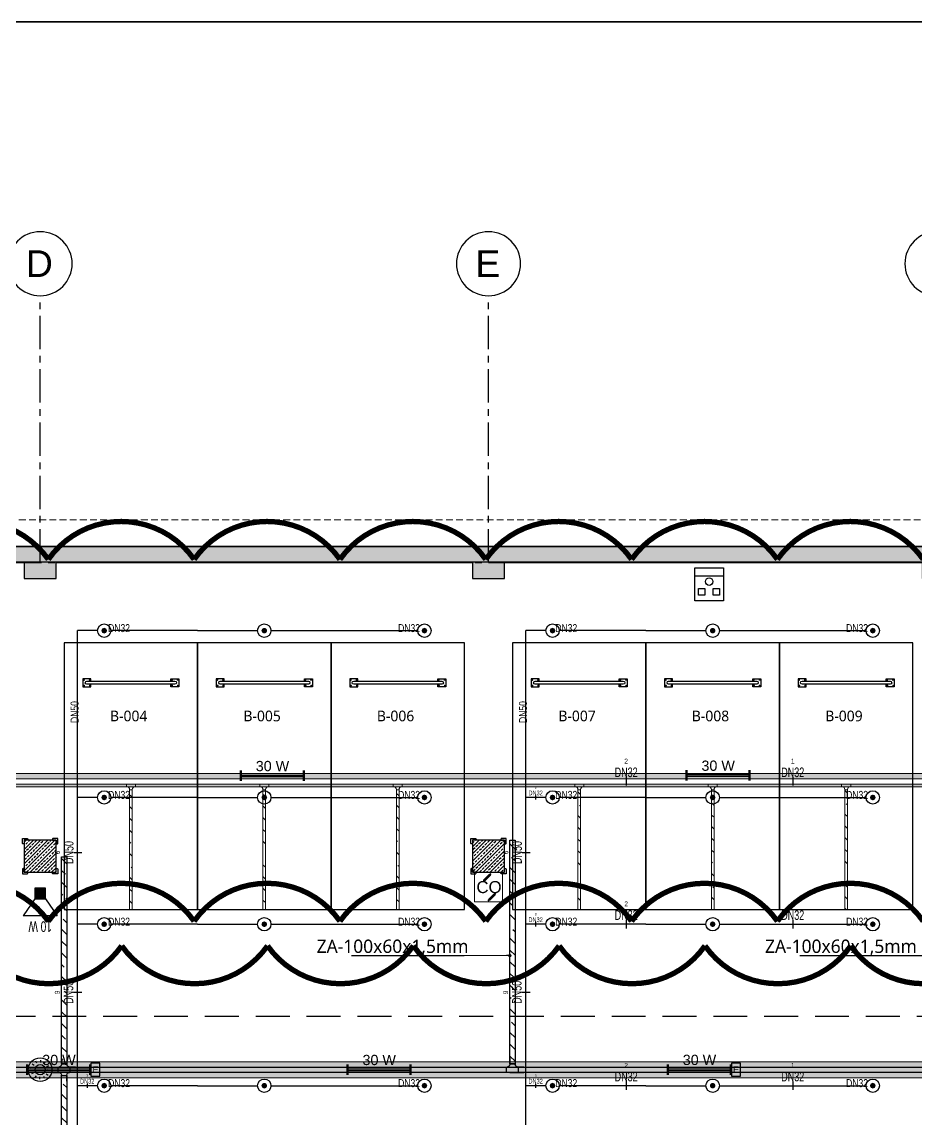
# Model space of a CAD drawing. Header units: millimetres. Extents: x -379292 to 1221486, y 92049 to 447512.
# Drawn here: x -218096 to -201345, y 267694 to 288249 of the extents above; entities that cross this region are included whole.
import ezdxf
from ezdxf import colors
from ezdxf.entities.mleader import LeaderData, LeaderLine
from ezdxf.enums import TextEntityAlignment as Align
from ezdxf.lldxf.tags import DXFTag
from ezdxf.math import Vec2, Vec3

# ---------------------------------------------------------------- set-up
doc = ezdxf.new("R2010")
doc.units = ezdxf.units.MM
doc.linetypes.add('CENTER', pattern=[2, 1.25, -0.25, 0.25, -0.25])
doc.linetypes.add('HIDDEN', pattern=[9.525, 6.35, -3.175])
for name, color, linetype in [('-M-YNGN-BORUID', 7, 'Continuous'), ('-M-YNGN-BORUUZUN', 7, 'Continuous'), ('-M-YNGN-BORUYUK', 7, 'Continuous'), ('-M-YNGN-SPR-YUK', 7, 'Continuous'), ('-M-YNGN-ZON1-CAP-', 7, 'Continuous'), ('-M-YNGN-ZON1-SPR-', 7, 'Continuous'), ('05_AXIS', 211, 'CENTER'), ('05_AXIS NAME', 7, 'Continuous'), ('05_HATCH CONCRETE', 141, 'Continuous'), ('05_HATCH SOLID-2', 253, 'Continuous'), ('05_SYMBOL', 2, 'Continuous'), ('08_DEDECTOR FLASOR', 3, 'Continuous'), ('08_HORN', 4, 'Continuous'), ('08_LAMP', 4, 'Continuous'), ('08_LOUD SYSTEM', 4, 'Continuous'), ('08_SOCKET', 4, 'Continuous'), ('202-A-Y-MahalAd', 141, 'Continuous'), ('AIRONN ZONLAMA', 4, 'Continuous'), ('E_CT_ZA', 6, 'Continuous'), ('EYazı', 7, 'Continuous')]:
    doc.layers.add(name, color=color, linetype=linetype)
doc.layers.add('-M-YNGN-SPR-CAPCIZGI', color=188, linetype='Continuous', plot=False)
for name, color, linetype, lineweight in [('-M-YNGN-ZON1', 5, 'SP', 30), ('06_FORMWORK HIDDEN', 252, 'HIDDEN2', 0), ('08_DEDECTOR', 3, 'Continuous', 9), ('E_CT_AYDINLATMA', 3, 'Continuous', 9), ('E_CT_KA', 4, 'Continuous', 9), ('E_CT_KIRMIZI', 1, 'Continuous', 9)]:
    doc.layers.add(name, color=color, linetype=linetype, lineweight=lineweight)
doc.styles.add('CIZGI', font='tahoma.ttf', dxfattribs={"width": 0.8, "oblique": 20})
doc.styles.add('HCAD', font='HCAD.SHX', dxfattribs={"width": 0.8, "height": 0.2})
doc.styles.add('PIPESIZE', font='hcad.shx', dxfattribs={"width": 0.8})
doc.styles.add('SPR-NOT', font='romans.shx')
doc.styles.get("Standard").update_dxf_attribs({"font": 'segoeuil.ttf'})
doc.styles.add('TR', font='tsimpali.shx', dxfattribs={"width": 0.7})
doc.styles.add('YAZI-2', font='arial.ttf', dxfattribs={"height": 2})
doc.styles.add('YAZI-3', font='arial.ttf', dxfattribs={"height": 3})
doc.styles.add('YAZI-5', font='arial.ttf', dxfattribs={"height": 5})
tags = doc.linetypes.add('HIDDEN2', pattern=[0.1875, 0.125, -0.0625]).pattern_tags.tags
tags[6:7] = [DXFTag(74, 4), DXFTag(75, 0), DXFTag(340, '0'), DXFTag(46, 0.0), DXFTag(50, 0.0), DXFTag(44, 0.0), DXFTag(45, 0.0)]
tags[4:5] = [DXFTag(74, 4), DXFTag(75, 0), DXFTag(340, '0'), DXFTag(46, 0.0), DXFTag(50, 0.0), DXFTag(44, 0.0), DXFTag(45, 0.0)]
doc.linetypes.add('SP', pattern='A,2,-0.1,["SP",CIZGI,S=0.14,R=0.2,X=0,Y=-0.07],-0.255', length=2.355)
pattern_1 = [(225, (905000, -3e-07), (67.351921, -67.351921), []), (225, (904932.65, -3e-07), (67.351921, -67.351921), [47.625, -23.8125])]

# ---------------------------------------------------------------- blocks, each defined once
blk = doc.blocks.new('AWAKS ADI')
at = {"layer": '05_AXIS NAME', "color": 2}
blk.add_circle((0, 0), 6, dxfattribs=at)
at = {"layer": '05_AXIS NAME', "style": 'YAZI-5'}
blk.add_attdef('AKSADI', text='', height=5, dxfattribs=at).set_placement((0, 0), align=Align.MIDDLE_CENTER)
blk = doc.blocks.new('202_Aks')
at = {"layer": '05_AXIS', "ltscale": 500}
for p, q in [((23600, 0), (23600, 5000)), ((32000, 0), (32000, 5000)), ((-5000, 0), (142900, 0))]:
    blk.add_line(p, q, dxfattribs=at)
at = {"layer": '05_AXIS NAME'}
ref = blk.add_blockref('AWAKS ADI', (23600, 5600), dxfattribs=dict(at, xscale=-100, yscale=100, zscale=100))
ref.add_attrib('AKSADI', 'D', dxfattribs={"height": 500, "style": 'YAZI-5'}).set_placement((23586, 5602), align=Align.MIDDLE_CENTER)
ref = blk.add_blockref('AWAKS ADI', (32000, 5600), dxfattribs=dict(at, xscale=-100, yscale=100, zscale=100))
ref.add_attrib('AKSADI', 'E', dxfattribs={"height": 500, "style": 'YAZI-5'}).set_placement((31986, 5602), align=Align.MIDDLE_CENTER)
ref = blk.add_blockref('AWAKS ADI', (40400, 5600), dxfattribs=dict(at, xscale=-100, yscale=100, zscale=100))
ref.add_attrib('AKSADI', 'F', dxfattribs={"height": 500, "style": 'YAZI-5'}).set_placement((40386, 5602), align=Align.MIDDLE_CENTER)
blk = doc.blocks.new('202_Vida')
at = {"color": 0, "linetype": 'ByBlock', "ltscale": 0.2}
for points in [[(1, 0), (-1, 0)], [(0, 1), (0, -1)]]:
    blk.add_lwpolyline(points, dxfattribs=at)
at = {"color": 0, "linetype": 'ByBlock'}
for radius in [0.42, 0.23, 0.155]:
    blk.add_circle((0, 0), radius, dxfattribs=at)
blk = doc.blocks.new('202_Stoper')
at = {"color": 0, "linetype": 'ByBlock'}
for points in [[(-750, -30), (-750, -75), (-900, -75), (-900, 75), (-750, 75), (-750, 30)], [(750, -30), (750, -75), (900, -75), (900, 75), (750, 75), (750, 30)]]:
    blk.add_lwpolyline(points, dxfattribs=at)
blk.add_lwpolyline([(825, -30, 1), (825, 30), (-825, 30, 1), (-825, -30)], format="xyb", close=True, dxfattribs=at)
at = {"color": 0, "linetype": 'ByBlock', "yscale": 10, "zscale": 10, "rotation": 180}
for p, xscale in [((-877, 53), -10), ((-772, 53), 10), ((772, 53), -10), ((877, 53), 10)]:
    blk.add_blockref('202_Vida', p, dxfattribs=dict(at, xscale=xscale))
at = {"color": 0, "linetype": 'ByBlock', "yscale": 10, "zscale": 10}
for p, xscale in [((-877, -52), 10), ((-772, -52), -10), ((772, -52), 10), ((877, -52), -10)]:
    blk.add_blockref('202_Vida', p, dxfattribs=dict(at, xscale=xscale))
blk = doc.blocks.new('202_Mahalblok')
at = {"color": 0, "linetype": 'ByBlock', "flags": 128}
blk.add_lwpolyline([(0, 0), (0, 5000), (2500, 5000), (2500, 0)], close=True, dxfattribs=at)
at = {"color": 252}
blk.add_blockref('202_Stoper', (1250, 750), dxfattribs=at)
at = {"color": 0, "linetype": 'ByBlock', "ltscale": 25}
blk.add_attdef('MAHALNO', text='', height=200, dxfattribs=at).set_placement((1209, 1390), align=Align.BOTTOM_CENTER)
blk = doc.blocks.new('bariyer')
at = {"color": 8, "ltscale": 25}
blk.add_lwpolyline([(0, -70), (15, -70, 0.414214), (30, -55), (30, 30), (-55, 30, 0.414214), (-70, 15), (-70, 0), (0, 0)], format="xyb", close=True, dxfattribs=at)
blk = doc.blocks.new('OtoParkBodrumKatMimari')
at = {"layer": '05_HATCH CONCRETE'}
h = blk.add_hatch(dxfattribs=at)
h.set_pattern_fill('ANSI33', color=8, scale=15, angle=180, style=0)
h.set_pattern_definition(pattern_1)
h.paths.add_polyline_path([(12300, 177300), (12300, 177000), (12900, 177000), (12900, 177300), (19900, 177300), (19900, 177000), (20500, 177000), (20500, 177300), (28300, 177300), (28300, 177000), (28900, 177000), (28900, 177300), (36700, 177300), (36700, 177000), (37300, 177000), (37300, 177300), (45100, 177300), (45100, 177000), (45700, 177000), (45700, 177300), (53500, 177300), (53500, 177000), (54100, 177000), (54100, 177300), (61900, 177300), (61900, 177000), (62500, 177000), (62500, 177300), (70300, 177300), (70300, 177000), (70900, 177000), (70900, 177600), (4700, 177600), (4700, 177000), (5300, 177000), (5300, 177300)])
h = blk.add_hatch(dxfattribs=at)
h.set_pattern_fill('ANSI33', color=8, scale=15, angle=180, style=0)
h.set_pattern_definition(pattern_1)
h.paths.add_polyline_path([(28900, 172100), (28300, 172100), (28300, 171500), (28900, 171500)])
h = blk.add_hatch(dxfattribs=at)
h.set_pattern_fill('ANSI33', color=8, scale=15, angle=180, style=0)
h.set_pattern_definition(pattern_1)
h.paths.add_polyline_path([(37300, 172100), (36700, 172100), (36700, 171500), (37300, 171500)])
at = {"color": 5}
for points in [[(12900, 177300), (19900, 177300), (19900, 177000), (20500, 177000), (20500, 177300), (28300, 177300), (28300, 177000), (28900, 177000), (28900, 177300), (36700, 177300), (36700, 177000), (37300, 177000), (37300, 177300), (45100, 177300)], [(70900, 177600), (4700, 177600)]]:
    blk.add_lwpolyline(points, dxfattribs=at)
for points in [[(28900, 172100), (28300, 172100), (28300, 171500), (28900, 171500)], [(37300, 172100), (36700, 172100), (36700, 171500), (37300, 171500)]]:
    blk.add_lwpolyline(points, close=True, dxfattribs=at)
at = {"layer": '05_HATCH SOLID-2', "color": 251, "ltscale": 25}
for points in [[(-8600, 187430), (150500, 187430)], [(150500, -8770), (150500, 187430), (4700, 187430), (4700, 177600), (135600, 177600), (135600, 144600), (143200, 144600), (143200, 59700), (90240, -300), (70300, -300), (63119, 5881)]]:
    blk.add_lwpolyline(points, dxfattribs=at)
at = {"layer": '05_SYMBOL', "color": 252, "linetype": 'HIDDEN', "ltscale": 100}
blk.add_lwpolyline([(17400, 168800), (130500, 168800)], dxfattribs=at)
at = {"layer": '06_FORMWORK HIDDEN', "linetype": 'HIDDEN', "ltscale": 20}
blk.add_line((4200, 178100), (136100, 178100), dxfattribs=at)
at = {"layer": '05_AXIS'}
blk.add_blockref('202_Aks', (5000, 177300), dxfattribs=at)
at = {"layer": '05_SYMBOL', "color": 8, "xscale": -1}
for p in [(28300, 172100), (36700, 172100)]:
    blk.add_blockref('bariyer', p, dxfattribs=at)
at = {"layer": '05_SYMBOL', "color": 8}
for p in [(28900, 172100), (37300, 172100)]:
    blk.add_blockref('bariyer', p, dxfattribs=at)
at = {"layer": '05_SYMBOL', "color": 8, "rotation": 180}
for p in [(28300, 171500), (36700, 171500)]:
    blk.add_blockref('bariyer', p, dxfattribs=at)
at = {"layer": '05_SYMBOL', "color": 8, "xscale": -1, "rotation": 180}
for p in [(28900, 171500), (37300, 171500)]:
    blk.add_blockref('bariyer', p, dxfattribs=at)
at = {"layer": '202-A-Y-MahalAd', "color": 8, "ltscale": 25}
ref = blk.add_blockref('202_Mahalblok', (29050, 175800), dxfattribs=dict(at, xscale=-1, rotation=180))
ref.add_attrib('MAHALNO', 'B-004', dxfattribs={"layer": '0', "color": 0, "linetype": 'ByBlock', "ltscale": 25, "height": 200}).set_placement((30259, 174267), align=Align.BOTTOM_CENTER)
ref = blk.add_blockref('202_Mahalblok', (31550, 175800), dxfattribs=dict(at, xscale=-1, rotation=180))
ref.add_attrib('MAHALNO', 'B-005', dxfattribs={"layer": '0', "color": 0, "linetype": 'ByBlock', "ltscale": 25, "height": 200}).set_placement((32759, 174267), align=Align.BOTTOM_CENTER)
ref = blk.add_blockref('202_Mahalblok', (34050, 175800), dxfattribs=dict(at, xscale=-1, rotation=180))
ref.add_attrib('MAHALNO', 'B-006', dxfattribs={"layer": '0', "color": 0, "linetype": 'ByBlock', "ltscale": 25, "height": 200}).set_placement((35259, 174267), align=Align.BOTTOM_CENTER)
ref = blk.add_blockref('202_Mahalblok', (37450, 175800), dxfattribs=dict(at, xscale=-1, rotation=180))
ref.add_attrib('MAHALNO', 'B-007', dxfattribs={"layer": '0', "color": 0, "linetype": 'ByBlock', "ltscale": 25, "height": 200}).set_placement((38659, 174267), align=Align.BOTTOM_CENTER)
ref = blk.add_blockref('202_Mahalblok', (39950, 175800), dxfattribs=dict(at, xscale=-1, rotation=180))
ref.add_attrib('MAHALNO', 'B-008', dxfattribs={"layer": '0', "color": 0, "linetype": 'ByBlock', "ltscale": 25, "height": 200}).set_placement((41159, 174267), align=Align.BOTTOM_CENTER)
ref = blk.add_blockref('202_Mahalblok', (42450, 175800), dxfattribs=dict(at, xscale=-1, rotation=180))
ref.add_attrib('MAHALNO', 'B-009', dxfattribs={"layer": '0', "color": 0, "linetype": 'ByBlock', "ltscale": 25, "height": 200}).set_placement((43659, 174267), align=Align.BOTTOM_CENTER)
blk = doc.blocks.new('SP-C-UP-12')
at = {"ltscale": 10}
blk.add_line((0, 0), (0, 0), dxfattribs=at)
at = {"color": 1, "linetype": 'Continuous'}
blk.add_circle((0, 0), 12.5, dxfattribs=at)
at = {"ltscale": 10}
for points in [[(-5.4, 0), (-3.8, 3.8), (-3.8, -3.8), (0, 5.4)], [(-3.8, -3.8), (0, 5.4), (0, -5.4), (3.8, 3.8)], [(0, -5.4), (3.8, 3.8), (3.8, -3.8), (5.4, 0)]]:
    blk.add_solid(points, dxfattribs=at)
at = {"layer": '-M-YNGN-SPR-YUK', "style": 'SPR-NOT', "width": 0.5, "flags": 9}
for tag, p in [('YUK', (0, 17.8)), ('CAP', (0, 14.4)), ('TIP', (0.2, 10.8))]:
    blk.add_attdef(tag, text='', height=2.5, dxfattribs=at).set_placement(p, align=Align.MIDDLE_CENTER)
blk = doc.blocks.new('SPRKL100')
at = {"layer": '-M-YNGN-SPR-CAPCIZGI'}
blk.add_line((0, 0.43), (0, -0.43), dxfattribs=at)
at = {"layer": '-M-YNGN-BORUID', "color": 0, "style": 'HCAD', "width": 0.8, "flags": 1}
blk.add_attdef('DIC', text='', height=0.4, dxfattribs=at).set_placement((0, -1.69), align=Align.CENTER)
at = {"layer": '-M-YNGN-BORUUZUN', "color": 0, "style": 'HCAD', "width": 0.7}
blk.add_attdef('BOY', text='', height=0.8, dxfattribs=at).set_placement((0, -1.08), align=Align.CENTER)
at = {"layer": '-M-YNGN-BORUYUK', "color": 6, "style": 'PIPESIZE', "width": 0.8}
blk.add_attdef('YUK', text='', height=0.5, dxfattribs=at).set_placement((0, 1.87), align=Align.CENTER)
at = {"color": 0, "style": 'PIPESIZE', "width": 0.7}
blk.add_attdef('CAP', text='', height=1, dxfattribs=at).set_placement((0, 0.45), align=Align.CENTER)
blk = doc.blocks.new('A$C69E769C9')
at = {"layer": '-M-YNGN-ZON1', "linetype": 'SP', "ltscale": 500}
for p, q in [((2004.8, 2880.3), (1967.3, 2880.3)), ((1967.3, 0), (1967.3, 2880.3)), ((2192.3, 2880.3), (2029.8, 2880.3)), ((2192.3, 2880.3), (2304.8, 2880.3)), ((2329.8, 2880.3), (2604.8, 2880.3)), ((2844.8, 2880.3), (2807.3, 2880.3)), ((2807.3, 0), (2807.3, 2880.3)), ((3032.3, 2880.3), (2869.8, 2880.3)), ((3032.3, 2880.3), (3144.8, 2880.3)), ((3169.8, 2880.3), (3444.8, 2880.3)), ((2004.8, 2567.8), (1967.3, 2567.8)), ((2192.3, 2567.8), (2029.8, 2567.8)), ((2192.3, 2567.8), (2304.8, 2567.8)), ((2329.8, 2567.8), (2604.8, 2567.8)), ((2844.8, 2567.8), (2807.3, 2567.8)), ((3032.3, 2567.8), (2869.8, 2567.8)), ((3032.3, 2567.8), (3144.8, 2567.8)), ((3169.8, 2567.8), (3444.8, 2567.8)), ((2004.8, 2330.3), (1967.3, 2330.3)), ((2192.3, 2330.3), (2029.8, 2330.3)), ((2192.3, 2330.3), (2304.8, 2330.3)), ((2329.8, 2330.3), (2604.8, 2330.3)), ((2844.8, 2330.3), (2807.3, 2330.3)), ((3032.3, 2330.3), (2869.8, 2330.3)), ((3032.3, 2330.3), (3144.8, 2330.3)), ((3169.8, 2330.3), (3444.8, 2330.3)), ((2004.8, 2027.8), (1967.3, 2027.8)), ((2192.3, 2027.8), (2029.8, 2027.8)), ((2192.3, 2027.8), (2304.8, 2027.8)), ((2329.8, 2027.8), (2604.8, 2027.8)), ((2844.8, 2027.8), (2807.3, 2027.8)), ((3032.3, 2027.8), (2869.8, 2027.8)), ((3032.3, 2027.8), (3144.8, 2027.8)), ((3169.8, 2027.8), (3444.8, 2027.8))]:
    blk.add_line(p, q, dxfattribs=at)
at = {"layer": '-M-YNGN-ZON1-CAP-'}
ref = blk.add_blockref('SPRKL100', (2995.2, 2597.8), dxfattribs=dict(at, xscale=18, yscale=18, zscale=18))
ref.add_attrib('YUK', '2', dxfattribs={"layer": '-M-YNGN-BORUYUK', "color": 6, "height": 9, "style": 'PIPESIZE', "width": 0.8}).set_placement((2995.2, 2631.4), align=Align.CENTER)
ref.add_attrib('CAP', 'DN32', dxfattribs={"layer": '0', "color": 0, "height": 18, "style": 'PIPESIZE', "width": 0.7}).set_placement((2995.2, 2605.9), align=Align.CENTER)
ref = blk.add_blockref('SPRKL100', (3307.3, 2597.8), dxfattribs=dict(at, xscale=18, yscale=18, zscale=18))
ref.add_attrib('YUK', '1', dxfattribs={"layer": '-M-YNGN-BORUYUK', "color": 6, "height": 9, "style": 'PIPESIZE', "width": 0.8}).set_placement((3307.3, 2631.4), align=Align.CENTER)
ref.add_attrib('CAP', 'DN32', dxfattribs={"layer": '0', "color": 0, "height": 18, "style": 'PIPESIZE', "width": 0.7}).set_placement((3307.3, 2605.9), align=Align.CENTER)
ref = blk.add_blockref('SPRKL100', (2825.6, 2567.6), dxfattribs=dict(at, xscale=9, yscale=9, zscale=9))
ref.add_attrib('YUK', '3', dxfattribs={"layer": '-M-YNGN-BORUYUK', "color": 6, "height": 4.5, "style": 'PIPESIZE', "width": 0.8}).set_placement((2825.6, 2584.4), align=Align.CENTER)
ref.add_attrib('CAP', 'DN32', dxfattribs={"layer": '0', "color": 0, "height": 9, "style": 'PIPESIZE', "width": 0.7}).set_placement((2825.6, 2571.7), align=Align.CENTER)
ref = blk.add_blockref('SPRKL100', (1967.9, 2464.6), dxfattribs=dict(at, xscale=18.00000000000009, yscale=18.00000000000009, zscale=18.00000000000009, rotation=90))
ref.add_attrib('YUK', '6', dxfattribs={"layer": '-M-YNGN-BORUYUK', "color": 6, "height": 9, "rotation": 90, "style": 'PIPESIZE', "width": 0.8}).set_placement((1934.3, 2464.6), align=Align.CENTER)
ref.add_attrib('CAP', 'DN50', dxfattribs={"layer": '0', "color": 0, "height": 18, "rotation": 90, "style": 'PIPESIZE', "width": 0.7}).set_placement((1959.8, 2464.6), align=Align.CENTER)
ref = blk.add_blockref('SPRKL100', (2807.9, 2464.6), dxfattribs=dict(at, xscale=18.00000000000009, yscale=18.00000000000009, zscale=18.00000000000009, rotation=90))
ref.add_attrib('YUK', '6', dxfattribs={"layer": '-M-YNGN-BORUYUK', "color": 6, "height": 9, "rotation": 90, "style": 'PIPESIZE', "width": 0.8}).set_placement((2774.3, 2464.6), align=Align.CENTER)
ref.add_attrib('CAP', 'DN50', dxfattribs={"layer": '0', "color": 0, "height": 18, "rotation": 90, "style": 'PIPESIZE', "width": 0.7}).set_placement((2799.8, 2464.6), align=Align.CENTER)
ref = blk.add_blockref('SPRKL100', (2995.2, 2330.3), dxfattribs=dict(at, xscale=18, yscale=18, zscale=18))
ref.add_attrib('YUK', '2', dxfattribs={"layer": '-M-YNGN-BORUYUK', "color": 6, "height": 9, "style": 'PIPESIZE', "width": 0.8}).set_placement((2995.2, 2363.9), align=Align.CENTER)
ref.add_attrib('CAP', 'DN32', dxfattribs={"layer": '0', "color": 0, "height": 18, "style": 'PIPESIZE', "width": 0.7}).set_placement((2995.2, 2338.4), align=Align.CENTER)
ref = blk.add_blockref('SPRKL100', (3307.3, 2330.3), dxfattribs=dict(at, xscale=18, yscale=18, zscale=18))
ref.add_attrib('YUK', '1', dxfattribs={"layer": '-M-YNGN-BORUYUK', "color": 6, "height": 9, "style": 'PIPESIZE', "width": 0.8}).set_placement((3307.3, 2363.9), align=Align.CENTER)
ref.add_attrib('CAP', 'DN32', dxfattribs={"layer": '0', "color": 0, "height": 18, "style": 'PIPESIZE', "width": 0.7}).set_placement((3307.3, 2338.4), align=Align.CENTER)
ref = blk.add_blockref('SPRKL100', (2825.6, 2330.1), dxfattribs=dict(at, xscale=9, yscale=9, zscale=9))
ref.add_attrib('YUK', '3', dxfattribs={"layer": '-M-YNGN-BORUYUK', "color": 6, "height": 4.5, "style": 'PIPESIZE', "width": 0.8}).set_placement((2825.6, 2346.9), align=Align.CENTER)
ref.add_attrib('CAP', 'DN32', dxfattribs={"layer": '0', "color": 0, "height": 9, "style": 'PIPESIZE', "width": 0.7}).set_placement((2825.6, 2334.2), align=Align.CENTER)
ref = blk.add_blockref('SPRKL100', (1967.5, 2202.7), dxfattribs=dict(at, xscale=18.00000000000009, yscale=18.00000000000009, zscale=18.00000000000009, rotation=90))
ref.add_attrib('YUK', '9', dxfattribs={"layer": '-M-YNGN-BORUYUK', "color": 6, "height": 9, "rotation": 90, "style": 'PIPESIZE', "width": 0.8}).set_placement((1933.9, 2202.7), align=Align.CENTER)
ref.add_attrib('CAP', 'DN50', dxfattribs={"layer": '0', "color": 0, "height": 18, "rotation": 90, "style": 'PIPESIZE', "width": 0.7}).set_placement((1959.4, 2202.7), align=Align.CENTER)
ref = blk.add_blockref('SPRKL100', (2807.5, 2202.7), dxfattribs=dict(at, xscale=18.00000000000009, yscale=18.00000000000009, zscale=18.00000000000009, rotation=90))
ref.add_attrib('YUK', '9', dxfattribs={"layer": '-M-YNGN-BORUYUK', "color": 6, "height": 9, "rotation": 90, "style": 'PIPESIZE', "width": 0.8}).set_placement((2773.9, 2202.7), align=Align.CENTER)
ref.add_attrib('CAP', 'DN50', dxfattribs={"layer": '0', "color": 0, "height": 18, "rotation": 90, "style": 'PIPESIZE', "width": 0.7}).set_placement((2799.4, 2202.7), align=Align.CENTER)
ref = blk.add_blockref('SPRKL100', (2995.2, 2027.8), dxfattribs=dict(at, xscale=18, yscale=18, zscale=18))
ref.add_attrib('YUK', '2', dxfattribs={"layer": '-M-YNGN-BORUYUK', "color": 6, "height": 9, "style": 'PIPESIZE', "width": 0.8}).set_placement((2995.2, 2061.4), align=Align.CENTER)
ref.add_attrib('CAP', 'DN32', dxfattribs={"layer": '0', "color": 0, "height": 18, "style": 'PIPESIZE', "width": 0.7}).set_placement((2995.2, 2035.9), align=Align.CENTER)
ref = blk.add_blockref('SPRKL100', (3307.3, 2027.8), dxfattribs=dict(at, xscale=18, yscale=18, zscale=18))
ref.add_attrib('YUK', '1', dxfattribs={"layer": '-M-YNGN-BORUYUK', "color": 6, "height": 9, "style": 'PIPESIZE', "width": 0.8}).set_placement((3307.3, 2061.4), align=Align.CENTER)
ref.add_attrib('CAP', 'DN32', dxfattribs={"layer": '0', "color": 0, "height": 18, "style": 'PIPESIZE', "width": 0.7}).set_placement((3307.3, 2035.9), align=Align.CENTER)
ref = blk.add_blockref('SPRKL100', (1985.6, 2027.6), dxfattribs=dict(at, xscale=9, yscale=9, zscale=9))
ref.add_attrib('YUK', '3', dxfattribs={"layer": '-M-YNGN-BORUYUK', "color": 6, "height": 4.5, "style": 'PIPESIZE', "width": 0.8}).set_placement((1985.6, 2044.4), align=Align.CENTER)
ref.add_attrib('CAP', 'DN32', dxfattribs={"layer": '0', "color": 0, "height": 9, "style": 'PIPESIZE', "width": 0.7}).set_placement((1985.6, 2031.7), align=Align.CENTER)
ref = blk.add_blockref('SPRKL100', (2825.6, 2027.6), dxfattribs=dict(at, xscale=9, yscale=9, zscale=9))
ref.add_attrib('YUK', '3', dxfattribs={"layer": '-M-YNGN-BORUYUK', "color": 6, "height": 4.5, "style": 'PIPESIZE', "width": 0.8}).set_placement((2825.6, 2044.4), align=Align.CENTER)
ref.add_attrib('CAP', 'DN32', dxfattribs={"layer": '0', "color": 0, "height": 9, "style": 'PIPESIZE', "width": 0.7}).set_placement((2825.6, 2031.7), align=Align.CENTER)
at = {"layer": '-M-YNGN-ZON1-SPR-', "linetype": 'Continuous'}
for p in [(2017.3, 2880.3), (2317.3, 2880.3), (2617.3, 2880.3), (2857.3, 2880.3), (3157.3, 2880.3), (3457.3, 2880.3), (2017.3, 2567.8), (2317.3, 2567.8), (2617.3, 2567.8), (2857.3, 2567.8), (3157.3, 2567.8), (3457.3, 2567.8), (2017.3, 2330.3), (2317.3, 2330.3), (2617.3, 2330.3), (2857.3, 2330.3), (3157.3, 2330.3), (3457.3, 2330.3), (2017.3, 2027.8), (2317.3, 2027.8), (2617.3, 2027.8), (2857.3, 2027.8), (3157.3, 2027.8), (3457.3, 2027.8)]:
    blk.add_blockref('SP-C-UP-12', p, dxfattribs=at)
at = {"layer": '-M-YNGN-ZON1-CAP-', "ltscale": 20, "style": 'PIPESIZE', "width": 0.8}
for p in [(2045.2, 2885.1), (2588.5, 2885.1), (2883, 2885.1), (3427.8, 2885.1), (2045.2, 2572.6), (2588.5, 2572.6), (2883, 2572.6), (3427.8, 2572.6), (2045.2, 2335.1), (2588.5, 2335.1), (2883, 2335.1), (3427.8, 2335.1), (2045.2, 2032.6), (2588.5, 2032.6), (2883, 2032.6), (3427.8, 2032.6)]:
    blk.add_text('DN32', height=15, dxfattribs=at).set_placement(p, align=Align.MIDDLE_CENTER)
for p in [(1961.9, 2727.8), (2801.9, 2727.8)]:
    blk.add_text('DN50', height=15, rotation=90, dxfattribs=at).set_placement(p, align=Align.MIDDLE_CENTER)
blk = doc.blocks.new('*U578')
h = blk.add_hatch()
h.set_pattern_fill('ANSI33', color=0, scale=50, angle=1, style=0)
h.paths.add_polyline_path([(-49090, 100), (-47, 100), (-47, 0), (-49090, 0)])
at = {"color": 0}
blk.add_lwpolyline([(-49090, 100), (-47, 100), (-47, 0), (-49090, 0)], close=True, dxfattribs=at)
at = {"ltscale": 25, "flags": 1}
for tag, p in [('YUKSEKLIK', (-229, -149)), ('KALINLIK', (-229, -213))]:
    blk.add_attdef(tag, p, '', height=50, dxfattribs=at)
blk = doc.blocks.new('*U655')
h = blk.add_hatch()
h.set_pattern_fill('ANSI33', color=0, scale=50, angle=1, style=0)
h.paths.add_polyline_path([(-115024, 100), (-249, 100), (-249, 0), (-115024, 0)])
at = {"color": 0}
blk.add_lwpolyline([(-115024, 100), (-249, 100), (-249, 0), (-115024, 0)], close=True, dxfattribs=at)
at = {"ltscale": 25, "flags": 1}
for tag, p in [('YUKSEKLIK', (-229, -149)), ('KALINLIK', (-229, -213))]:
    blk.add_attdef(tag, p, '', height=50, dxfattribs=at)
blk = doc.blocks.new('*U722')
h = blk.add_hatch()
h.set_pattern_fill('ANSI33', color=0, scale=50, angle=1, style=0)
h.paths.add_polyline_path([(-115264, 300), (-889, 300), (-889, 0), (-115264, 0)])
at = {"color": 0}
blk.add_lwpolyline([(-115264, 300), (-889, 300), (-889, 0), (-115264, 0)], close=True, dxfattribs=at)
at = {"ltscale": 25, "flags": 1}
for tag, p in [('YUKSEKLIK', (-229, -149)), ('KALINLIK', (-229, -213))]:
    blk.add_attdef(tag, p, '', height=50, dxfattribs=at)
blk = doc.blocks.new('*U747')
h = blk.add_hatch()
h.set_pattern_fill('ANSI33', color=0, scale=50, angle=1, style=0)
h.paths.add_polyline_path([(-53141, 50), (111, 50), (111, 0), (-53141, 0)])
at = {"color": 0}
blk.add_lwpolyline([(-53141, 50), (111, 50), (111, 0), (-53141, 0)], close=True, dxfattribs=at)
at = {"ltscale": 25, "flags": 1}
for tag, p in [('YUKSEKLIK', (-229, -149)), ('KALINLIK', (-229, -213))]:
    blk.add_attdef(tag, p, '', height=50, dxfattribs=at)
blk = doc.blocks.new('*U868')
h = blk.add_hatch()
h.set_pattern_fill('ANSI33', color=0, scale=50, angle=1, style=0)
h.paths.add_polyline_path([(-3890, 100), (-13, 100), (-13, 0), (-3890, 0)])
at = {"color": 0}
blk.add_lwpolyline([(-3890, 100), (-13, 100), (-13, 0), (-3890, 0)], close=True, dxfattribs=at)
at = {"ltscale": 25, "flags": 1}
for tag, p in [('YUKSEKLIK', (-229, -149)), ('KALINLIK', (-229, -213))]:
    blk.add_attdef(tag, p, '', height=50, dxfattribs=at)
blk = doc.blocks.new('*U373')
at = {"color": 0}
for p, q in [((0, 428), (0, 314)), ((100, 428), (100, 314)), ((-164, 264), (-50, 264)), ((-60, 264), (-60, 164)), ((0, 324), (100, 324)), ((264, 264), (150, 264)), ((160, 264), (160, 164)), ((-164, 164), (-50, 164)), ((0, 0), (0, 114)), ((0, 104), (100, 104)), ((100, 0), (100, 114)), ((264, 164), (150, 164))]:
    blk.add_line(p, q, dxfattribs=at)
for centre, start, end in [((-50, 314), 270, 0), ((150, 314), 180, 270), ((-50, 114), 0, 90), ((150, 114), 90, 180)]:
    blk.add_arc(centre, 50, start, end, dxfattribs=at)
blk = doc.blocks.new('*U869')
h = blk.add_hatch()
h.set_pattern_fill('ANSI33', color=0, scale=50, angle=1, style=0)
h.paths.add_polyline_path([(-3797, 100), (-202, 100), (-202, 0), (-3797, 0)])
at = {"color": 0}
blk.add_lwpolyline([(-3797, 100), (-202, 100), (-202, 0), (-3797, 0)], close=True, dxfattribs=at)
at = {"ltscale": 25, "flags": 1}
for tag, p in [('YUKSEKLIK', (-229, -149)), ('KALINLIK', (-229, -213))]:
    blk.add_attdef(tag, p, '', height=50, dxfattribs=at)
blk = doc.blocks.new('*U872')
h = blk.add_hatch()
h.set_pattern_fill('ANSI33', color=0, scale=50, angle=1, style=0)
h.paths.add_polyline_path([(-3888, 100), (302, 100), (302, 0), (-3888, 0)])
at = {"color": 0}
blk.add_lwpolyline([(-3888, 100), (302, 100), (302, 0), (-3888, 0)], close=True, dxfattribs=at)
at = {"ltscale": 25, "flags": 1}
for tag, p in [('YUKSEKLIK', (-229, -149)), ('KALINLIK', (-229, -213))]:
    blk.add_attdef(tag, p, '', height=50, dxfattribs=at)
blk = doc.blocks.new('*U376')
at = {"color": 0}
for p, q in [((264, 264), (-164, 264)), ((-60, 264), (-60, 164)), ((0, 264), (264, 264)), ((160, 264), (160, 164)), ((-164, 164), (-50, 164)), ((0, 0), (0, 114)), ((0, 104), (100, 104)), ((100, 0), (100, 114)), ((264, 164), (150, 164))]:
    blk.add_line(p, q, dxfattribs=at)
for centre, start, end in [((-50, 114), 0, 90), ((150, 114), 90, 180)]:
    blk.add_arc(centre, 50, start, end, dxfattribs=at)
blk = doc.blocks.new('_DOT')
at = {"color": 0, "linetype": 'ByBlock'}
blk.add_line((-0.5, 0), (-1, 0), dxfattribs=at)
at = {"color": 0, "linetype": 'ByBlock', "const_width": 0.5}
blk.add_lwpolyline([(-0.25, 0, 1), (0.25, 0, 1)], format="xyb", close=True, dxfattribs=at)
blk = doc.blocks.new('*U548')
h = blk.add_hatch()
h.set_pattern_fill('ANSI33', color=0, scale=50, angle=1, style=0)
h.paths.add_polyline_path([(-2601, 50), (-361, 50), (-361, 0), (-2601, 0)])
at = {"color": 0}
blk.add_lwpolyline([(-2601, 50), (-361, 50), (-361, 0), (-2601, 0)], close=True, dxfattribs=at)
at = {"ltscale": 25, "flags": 1}
for tag, p in [('YUKSEKLIK', (-229, -149)), ('KALINLIK', (-229, -213))]:
    blk.add_attdef(tag, p, '', height=50, dxfattribs=at)
blk = doc.blocks.new('*U127')
at = {"color": 0}
for p, q in [((214, 214), (-164, 214)), ((-60, 214), (-60, 164)), ((0, 214), (214, 214)), ((110, 214), (110, 164)), ((-164, 164), (-50, 164)), ((0, 0), (0, 114)), ((0, 104), (50, 104)), ((50, 0), (50, 114)), ((214, 164), (100, 164))]:
    blk.add_line(p, q, dxfattribs=at)
for centre, start, end in [((-50, 114), 0, 90), ((100, 114), 90, 180)]:
    blk.add_arc(centre, 50, start, end, dxfattribs=at)
blk = doc.blocks.new('*U549')
h = blk.add_hatch()
h.set_pattern_fill('ANSI33', color=0, scale=50, angle=1, style=0)
h.paths.add_polyline_path([(-2601, 50), (-361, 50), (-361, 0), (-2601, 0)])
at = {"color": 0}
blk.add_lwpolyline([(-2601, 50), (-361, 50), (-361, 0), (-2601, 0)], close=True, dxfattribs=at)
at = {"ltscale": 25, "flags": 1}
for tag, p in [('YUKSEKLIK', (-229, -149)), ('KALINLIK', (-229, -213))]:
    blk.add_attdef(tag, p, '', height=50, dxfattribs=at)
blk = doc.blocks.new('*U550')
h = blk.add_hatch()
h.set_pattern_fill('ANSI33', color=0, scale=50, angle=1, style=0)
h.paths.add_polyline_path([(-2601, 50), (-361, 50), (-361, 0), (-2601, 0)])
at = {"color": 0}
blk.add_lwpolyline([(-2601, 50), (-361, 50), (-361, 0), (-2601, 0)], close=True, dxfattribs=at)
at = {"ltscale": 25, "flags": 1}
for tag, p in [('YUKSEKLIK', (-229, -149)), ('KALINLIK', (-229, -213))]:
    blk.add_attdef(tag, p, '', height=50, dxfattribs=at)
blk = doc.blocks.new('*U551')
h = blk.add_hatch()
h.set_pattern_fill('ANSI33', color=0, scale=50, angle=1, style=0)
h.paths.add_polyline_path([(-2601, 50), (-361, 50), (-361, 0), (-2601, 0)])
at = {"color": 0}
blk.add_lwpolyline([(-2601, 50), (-361, 50), (-361, 0), (-2601, 0)], close=True, dxfattribs=at)
at = {"ltscale": 25, "flags": 1}
for tag, p in [('YUKSEKLIK', (-229, -149)), ('KALINLIK', (-229, -213))]:
    blk.add_attdef(tag, p, '', height=50, dxfattribs=at)
blk = doc.blocks.new('*U552')
h = blk.add_hatch()
h.set_pattern_fill('ANSI33', color=0, scale=50, angle=1, style=0)
h.paths.add_polyline_path([(-2601, 50), (-361, 50), (-361, 0), (-2601, 0)])
at = {"color": 0}
blk.add_lwpolyline([(-2601, 50), (-361, 50), (-361, 0), (-2601, 0)], close=True, dxfattribs=at)
at = {"ltscale": 25, "flags": 1}
for tag, p in [('YUKSEKLIK', (-229, -149)), ('KALINLIK', (-229, -213))]:
    blk.add_attdef(tag, p, '', height=50, dxfattribs=at)
blk = doc.blocks.new('*U553')
h = blk.add_hatch()
h.set_pattern_fill('ANSI33', color=0, scale=50, angle=1, style=0)
h.paths.add_polyline_path([(-2601, 50), (-361, 50), (-361, 0), (-2601, 0)])
at = {"color": 0}
blk.add_lwpolyline([(-2601, 50), (-361, 50), (-361, 0), (-2601, 0)], close=True, dxfattribs=at)
at = {"ltscale": 25, "flags": 1}
for tag, p in [('YUKSEKLIK', (-229, -149)), ('KALINLIK', (-229, -213))]:
    blk.add_attdef(tag, p, '', height=50, dxfattribs=at)
blk = doc.blocks.new('40 W SIVA ÜSTÜ ETANJ LED 50')
at = {"layer": '08_LAMP'}
for p, q in [((-625, -100), (-625, 100)), ((-605, -100), (-605, 100)), ((-605, 15), (605, 15)), ((605, -100), (605, 100)), ((625, -100), (625, 100)), ((-605, -15), (605, -15))]:
    blk.add_line(p, q, dxfattribs=at)
at = {"layer": '08_LAMP', "color": 2, "style": 'YAZI-2'}
blk.add_text('30 W', height=200, dxfattribs=at).set_placement((0, 90), align=Align.CENTER)
blk = doc.blocks.new('40 W SIVA ÜSTÜ ETANJ LED 50--')
at = {"layer": '08_LAMP'}
for p, q in [((-625, -100), (-625, 100)), ((-605, -100), (-605, 100)), ((-605, 15), (605, 15)), ((605, -100), (605, 100)), ((625, -100), (625, 100)), ((-605, -15), (605, -15))]:
    blk.add_line(p, q, dxfattribs=at)
at = {"layer": '08_LAMP', "color": 2, "style": 'YAZI-2'}
blk.add_text('30 W', height=200, dxfattribs=at).set_placement((0, 90), align=Align.CENTER)
blk = doc.blocks.new('40 W SIVA ÜSTÜ ETANJ LED E 50')
at = {"layer": '08_LAMP'}
for p, q in [((-625, -100), (-625, 100)), ((-605, -100), (-605, 100)), ((-605, 15), (605, 15)), ((605, -100), (605, 100)), ((625, -100), (625, 100)), ((-605, -15), (605, -15))]:
    blk.add_line(p, q, dxfattribs=at)
blk.add_lwpolyline([(625, -125), (800, -125), (800, 125), (625, 125)], close=True, dxfattribs=at)
at = {"layer": '08_LAMP', "color": 2, "style": 'YAZI-2'}
blk.add_text('30 W', height=200, dxfattribs=at).set_placement((0, 90), align=Align.CENTER)
blk.add_text('E', height=125, dxfattribs=at).set_placement((713, 0), align=Align.MIDDLE)
blk = doc.blocks.new('PRIZKOM 50')
at = {"layer": '08_SOCKET', "color": 3}
for p, q in [((-191, 0), (-191, 439)), ((-191, 439), (191, 439)), ((-191, 335), (191, 335)), ((191, 439), (191, 0)), ((-145, 76), (-145, 165)), ((-145, 165), (-61, 165)), ((-61, 165), (-61, 76)), ((54, 165), (139, 165)), ((54, 76), (54, 165)), ((139, 165), (139, 76)), ((191, 0), (-191, 0)), ((-61, 76), (-145, 76)), ((139, 76), (54, 76))]:
    blk.add_line(p, q, dxfattribs=at)
blk.add_circle((-1, 256), 50.5, dxfattribs=at)
blk = doc.blocks.new('CO 250')
at = {"layer": '08_DEDECTOR'}
for p, q in [((17, 243), (-84, 142)), ((45, 251), (-74, 132)), ((37, 223), (-64, 122)), ((45, 250), (45, 243)), ((114, -136), (-5, -255)), ((104, -126), (3, -227)), ((124, -146), (23, -247)), ((-5, -247), (-5, -255)), ((-5, -255), (3, -255))]:
    blk.add_line(p, q, dxfattribs=at)
at = {"layer": '08_DEDECTOR', "ltscale": 25}
blk.add_lwpolyline([(-262, 278), (-262, -278), (262, -278), (262, 278)], close=True, dxfattribs=at)
at = {"layer": '08_DEDECTOR'}
for centre, radius, start, end in [((37, 223), 27.7, 72.9688, 135), ((17, 243), 27.7, 315, 0), ((-55, 112), 41.6, 135, 180), ((-55, 112), 27.7, 135, 180), ((-55, 112), 13.9, 135, 180), ((95, -116), 13.9, 315, 350.4112), ((95, -116), 27.7, 315, 355.2224), ((95, -116), 41.6, 315, 356.817), ((23, -247), 27.7, 135, 180), ((3, -227), 27.7, 270, 315)]:
    blk.add_arc(centre, radius, start, end, dxfattribs=at)
at = {"layer": '08_DEDECTOR', "color": 3, "style": 'YAZI-3'}
blk.add_text('CO', height=225, dxfattribs=at).set_placement((-226, -113))
blk = doc.blocks.new('KORNA ORT TAVAN')
at = {"layer": '08_HORN', "color": 3}
for p, q in [((-137, 10), (-179, 13)), ((-114, 77), (-149, 101)), ((-60, 124), (-79, 162)), ((10, 137), (13, 179)), ((77, 114), (101, 149)), ((124, 60), (162, 79)), ((-124, -60), (-162, -79)), ((-77, -114), (-101, -149)), ((-10, -137), (-13, -179)), ((60, -124), (79, -162)), ((114, -77), (149, -101)), ((137, -10), (179, -13))]:
    blk.add_line(p, q, dxfattribs=at)
at = {"layer": '08_HORN', "color": 1}
for major_axis, start_param, end_param in [((0, 222), 4.712358, 10.995543), ((0, 95.8), -1.570763777940356, 4.712421529239229)]:
    blk.add_ellipse((0, 0), major_axis=major_axis, ratio=1, start_param=start_param, end_param=end_param, dxfattribs=at)
blk = doc.blocks.new('15 W HORN 100_HARİCİ TİP')
at = {"layer": '08_LOUD SYSTEM'}
h = blk.add_hatch(dxfattribs=at)
h.set_pattern_fill('ANSI31', color=2, scale=4.8)
h.set_pattern_definition([(45, (-341645.439, -380325.335), (-10.77630735, 10.77630735), [])])
h.paths.add_polyline_path([(-100, 0), (100, 0), (100, 200), (-100, 200)])
at = {"layer": '08_LOUD SYSTEM', "ltscale": 2}
for p, q in [((-320, 520), (320, 520)), ((-100, 200), (-320, 520)), ((100, 200), (320, 520))]:
    blk.add_line(p, q, dxfattribs=at)
at = {"layer": '08_LOUD SYSTEM'}
blk.add_lwpolyline([(100, 0), (100, 200), (-100, 200), (-100, 0)], close=True, dxfattribs=at)
at = {"layer": '08_LOUD SYSTEM', "color": 2, "ltscale": 2, "style": 'TR', "width": 0.7}
blk.add_text('10 W', height=200, dxfattribs=at).set_placement((0, 620), align=Align.CENTER)

msp = doc.modelspace()

# ---------------------------------------------------------------- block references
at = {"color": 8}
msp.add_blockref('OtoParkBodrumKatMimari', (-246354.8, 100818.8), dxfattribs=at)

# ---------------------------------------------------------------- next in the draw order: linework, layer by layer
at = {"color": 30, "const_width": 100}
for points in [[(-228529.4, 278178.7, -0.5205671), (-225797.5, 278178.7, -0.5205671), (-223065.6, 278178.7, -0.5205671), (-220333.7, 278178.7, -0.5205671), (-217601.9, 278178.7, -0.5205671), (-214870, 278178.7, -0.5205671), (-212138.1, 278178.7, -0.5205671), (-209406.2, 278178.7, -0.5205671), (-206674.3, 278178.7, -0.5205671), (-203942.4, 278178.7, -0.5205671), (-201210.5, 278178.7, -0.5205671), (-198478.6, 278178.7, -0.5205671), (-195746.7, 278178.7, -0.5205671), (-193014.8, 278178.7, -0.5205671), (-190282.9, 278178.7, -0.5205671), (-187551, 278178.7, -0.5205671), (-184819.1, 278178.7, -0.5205671), (-182087.3, 278178.7, -0.5205671), (-179355.4, 278178.7, -0.5205671), (-176623.5, 278178.7, -0.5205671), (-173891.6, 278178.7, -0.5205671)], [(-228529.4, 271399.6, -0.5205671), (-225797.5, 271399.6, -0.5205671), (-223065.6, 271399.6, -0.5205671), (-220333.7, 271399.6, -0.5205671), (-217601.9, 271399.6, -0.5205671), (-214870, 271399.6, -0.5205671), (-212138.1, 271399.6, -0.5205671), (-209406.2, 271399.6, -0.5205671), (-206674.3, 271399.6, -0.5205671), (-203942.4, 271399.6, -0.5205671), (-201210.5, 271399.6, -0.5205671), (-198478.6, 271399.6, -0.5205671), (-195746.7, 271399.6, -0.5205671), (-193014.8, 271399.6, -0.5205671), (-190282.9, 271399.6, -0.5205671), (-187551, 271399.6, -0.5205671), (-184819.1, 271399.6, -0.5205671), (-182087.3, 271399.6, -0.5205671), (-179355.4, 271399.6, -0.5205671), (-176623.5, 271399.6, -0.5205671), (-173891.6, 271399.6, -0.5205671)], [(-172516.4, 270940.5, -0.5205671), (-175248.3, 270940.5, -0.5205671), (-177980.2, 270940.5, -0.5205671), (-180712.1, 270940.5, -0.5205671), (-183444, 270940.5, -0.5205671), (-186175.8, 270940.5, -0.5205671), (-188907.7, 270940.5, -0.5205671), (-191639.6, 270940.5, -0.5205671), (-194371.5, 270940.5, -0.5205671), (-197103.4, 270940.5, -0.5205671), (-199835.3, 270940.5, -0.5205671), (-202567.2, 270940.5, -0.5205671), (-205299.1, 270940.5, -0.5205671), (-208031, 270940.5, -0.5205671), (-210762.9, 270940.5, -0.5205671), (-213494.8, 270940.5, -0.5205671), (-216226.7, 270940.5, -0.5205671), (-218958.6, 270940.5, -0.5205671), (-221690.4, 270940.5, -0.5205671), (-224422.3, 270940.5, -0.5205671), (-227154.2, 270940.5, -0.5205671)]]:
    msp.add_lwpolyline(points, format="xyb", dxfattribs=at)
at = {"layer": 'AIRONN ZONLAMA', "ltscale": 25}
msp.add_lwpolyline([(-241554.6, 208884.6), (-241554.6, 224084.6), (-241054.6, 224084.6), (-241054.6, 224634.6), (-233604.7, 224634.6), (-233504.6, 228784.6), (-241554.6, 228784.6), (-241454.6, 238134.6), (-233804.6, 238134.6), (-233804.6, 240334.6), (-233504.6, 240334.6), (-233454.6, 240334.6), (-233454.6, 240934.6), (-233804.6, 240934.6), (-233804.6, 244834.6), (-233454.6, 244834.6), (-233454.6, 248884.6), (-241554.6, 248884.6), (-241454.6, 277834.6), (-241054.6, 277834.6), (-241054.6, 278134.6), (-166954.6, 278134.6), (-166904.6, 217634.6)], dxfattribs=at)

# ---------------------------------------------------------------- next in the draw order: block references
at = {"layer": '-M-YNGN-ZON1', "ltscale": 25, "xscale": 10, "yscale": 10, "zscale": 10}
msp.add_blockref('A$C69E769C9', (-236728.2, 248041), dxfattribs=at)
at = {"layer": '08_DEDECTOR'}
msp.add_blockref('CO 250', (-209354.8, 272040.3), dxfattribs=at)
at = {"layer": '08_DEDECTOR FLASOR'}
msp.add_blockref('KORNA ORT TAVAN', (-217754.8, 268618.8), dxfattribs=at)
at = {"layer": '08_LAMP', "xscale": 0.96, "yscale": 0.96, "zscale": 0.96}
for name, p in [('40 W SIVA ÜSTÜ ETANJ LED 50', (-205052.1, 274131.7)), ('40 W SIVA ÜSTÜ ETANJ LED 50', (-213402.1, 274125.1)), ('40 W SIVA ÜSTÜ ETANJ LED E 50', (-217402.1, 268618.5)), ('40 W SIVA ÜSTÜ ETANJ LED 50--', (-211402.1, 268618.2)), ('40 W SIVA ÜSTÜ ETANJ LED E 50', (-205402.1, 268619.7))]:
    msp.add_blockref(name, p, dxfattribs=at)
at = {"layer": '08_LOUD SYSTEM', "rotation": 180}
msp.add_blockref('15 W HORN 100_HARİCİ TİP', (-217754.8, 272018.8), dxfattribs=at)
at = {"layer": '08_SOCKET', "xscale": 1.4, "yscale": 1.4, "zscale": 1.4}
msp.add_blockref('PRIZKOM 50', (-205219.3, 277404.8), dxfattribs=at)
at = {"layer": 'E_CT_AYDINLATMA', "rotation": 180}
msp.add_blockref('*U578', (-224544.9, 274169.8), dxfattribs=at)
at = {"layer": 'E_CT_KA', "rotation": 180}
msp.add_blockref('*U722', (-230494.1, 268768.8), dxfattribs=at)
at = {"layer": 'E_CT_KIRMIZI', "color": 1}
for name, p, rotation in [('*U747', (-229694.1, 273969.8), 180), ('*U548', (-216029.8, 274220.1), 89.99999999999999), ('*U549', (-213529.8, 274220.1), 89.99999999999999), ('*U550', (-211029.8, 274220.1), 89.99999999999999), ('*U551', (-207629.8, 274220.1), 89.99999999999999), ('*U552', (-205129.8, 274220.1), 89.99999999999999), ('*U553', (-202629.8, 274220.1), 89.99999999999999)]:
    msp.add_blockref(name, p, dxfattribs=dict(at, rotation=rotation))
at = {"layer": 'E_CT_KIRMIZI', "color": 2}
for p in [(-216079.8, 273754.9), (-213579.8, 273754.9), (-211079.8, 273754.9), (-207679.8, 273754.9), (-205179.8, 273754.9), (-202679.8, 273754.9)]:
    msp.add_blockref('*U127', p, dxfattribs=at)
at = {"layer": 'E_CT_ZA', "color": 112}
for name, p, rotation in [('*U872', (-208954.8, 269031.1), 270), ('*U868', (-217354.8, 268718.8), 270), ('*U655', (-230054.1, 268668.8), 180), ('*U869', (-217254.8, 268710.6), 90)]:
    msp.add_blockref(name, p, dxfattribs=dict(at, rotation=rotation))
at = {"layer": 'E_CT_ZA', "color": 2, "xscale": -1, "rotation": 180}
for name, p in [('*U373', (-217354.8, 268832.8)), ('*U376', (-208954.8, 268832.8))]:
    msp.add_blockref(name, p, dxfattribs=at)

# ---------------------------------------------------------------- next in the draw order: leaders
at = {"layer": 'EYazı', "color": 7}
ml = msp.add_multileader_mtext('Standard', dxfattribs=at)
ml.set_content('ZA-100x60x1,5mm', color=7)
ml.set_leader_properties(color=1)
ml.set_arrow_properties(name='DOT')
ml.build(insert=Vec2(0, 0))
ml.multileader.update_dxf_attribs({"text_left_attachment_type": 6, "text_right_attachment_type": 6, "dogleg_length": 50, "arrow_head_size": 62.5})
ctx = ml.context
ctx.base_point, ctx.char_height, ctx.arrow_head_size, ctx.landing_gap_size, ctx.plane_origin = Vec3(-212599.1, 270749.5), 250, 62.5, 25, Vec3(-210406.9, 270705.8)
ctx.left_attachment, ctx.right_attachment = 6, 6
notes = []
notes.append((ctx, [(0, (1, 1, 0), (-209812.1, 270749.5), (-1, 0), 62.5, [(0, [(-208954.8, 270756.2)], 0, [])])]))
ctx.mtext.insert, ctx.mtext.width, ctx.mtext.defined_height, ctx.mtext.line_spacing_style, ctx.mtext.flow_direction = Vec3(-212574.1, 271056.2), 2000, 439.9, 2, 5
ml = msp.add_multileader_mtext('Standard', dxfattribs=at)
ml.set_content('ZA-100x60x1,5mm', color=7)
ml.set_leader_properties(color=1)
ml.set_arrow_properties(name='DOT')
ml.build(insert=Vec2(0, 0))
ml.multileader.update_dxf_attribs({"text_left_attachment_type": 6, "text_right_attachment_type": 6, "dogleg_length": 50, "arrow_head_size": 62.5})
ctx = ml.context
ctx.base_point, ctx.char_height, ctx.arrow_head_size, ctx.landing_gap_size, ctx.plane_origin = Vec3(-204199.1, 270749.5), 250, 62.5, 25, Vec3(-202006.9, 270705.8)
ctx.left_attachment, ctx.right_attachment = 6, 6
notes.append((ctx, [(0, (1, 1, 0), (-201412.1, 270749.5), (-1, 0), 62.5, [(0, [(-200554.8, 270756.2)], 0, [])])]))
ctx.mtext.insert, ctx.mtext.width, ctx.mtext.defined_height, ctx.mtext.line_spacing_style, ctx.mtext.flow_direction = Vec3(-204174.1, 271056.2), 2000, 439.9, 2, 5
for ctx, leaders in notes:
    for number, flags, end, landing, length, lines in leaders:
        leader = LeaderData()
        leader.index, (leader.has_last_leader_line, leader.has_dogleg_vector, leader.attachment_direction) = number, flags
        leader.last_leader_point, leader.dogleg_vector, leader.dogleg_length = Vec3(end), Vec3(landing), length
        for number, points, colour, breaks in lines:
            line = LeaderLine()
            line.index, line.vertices, line.color, line.breaks = number, Vec3.list(points), colors.encode_raw_color(colour), breaks
            leader.lines.append(line)
        ctx.leaders.append(leader)

doc.saveas('drawing.dxf')
